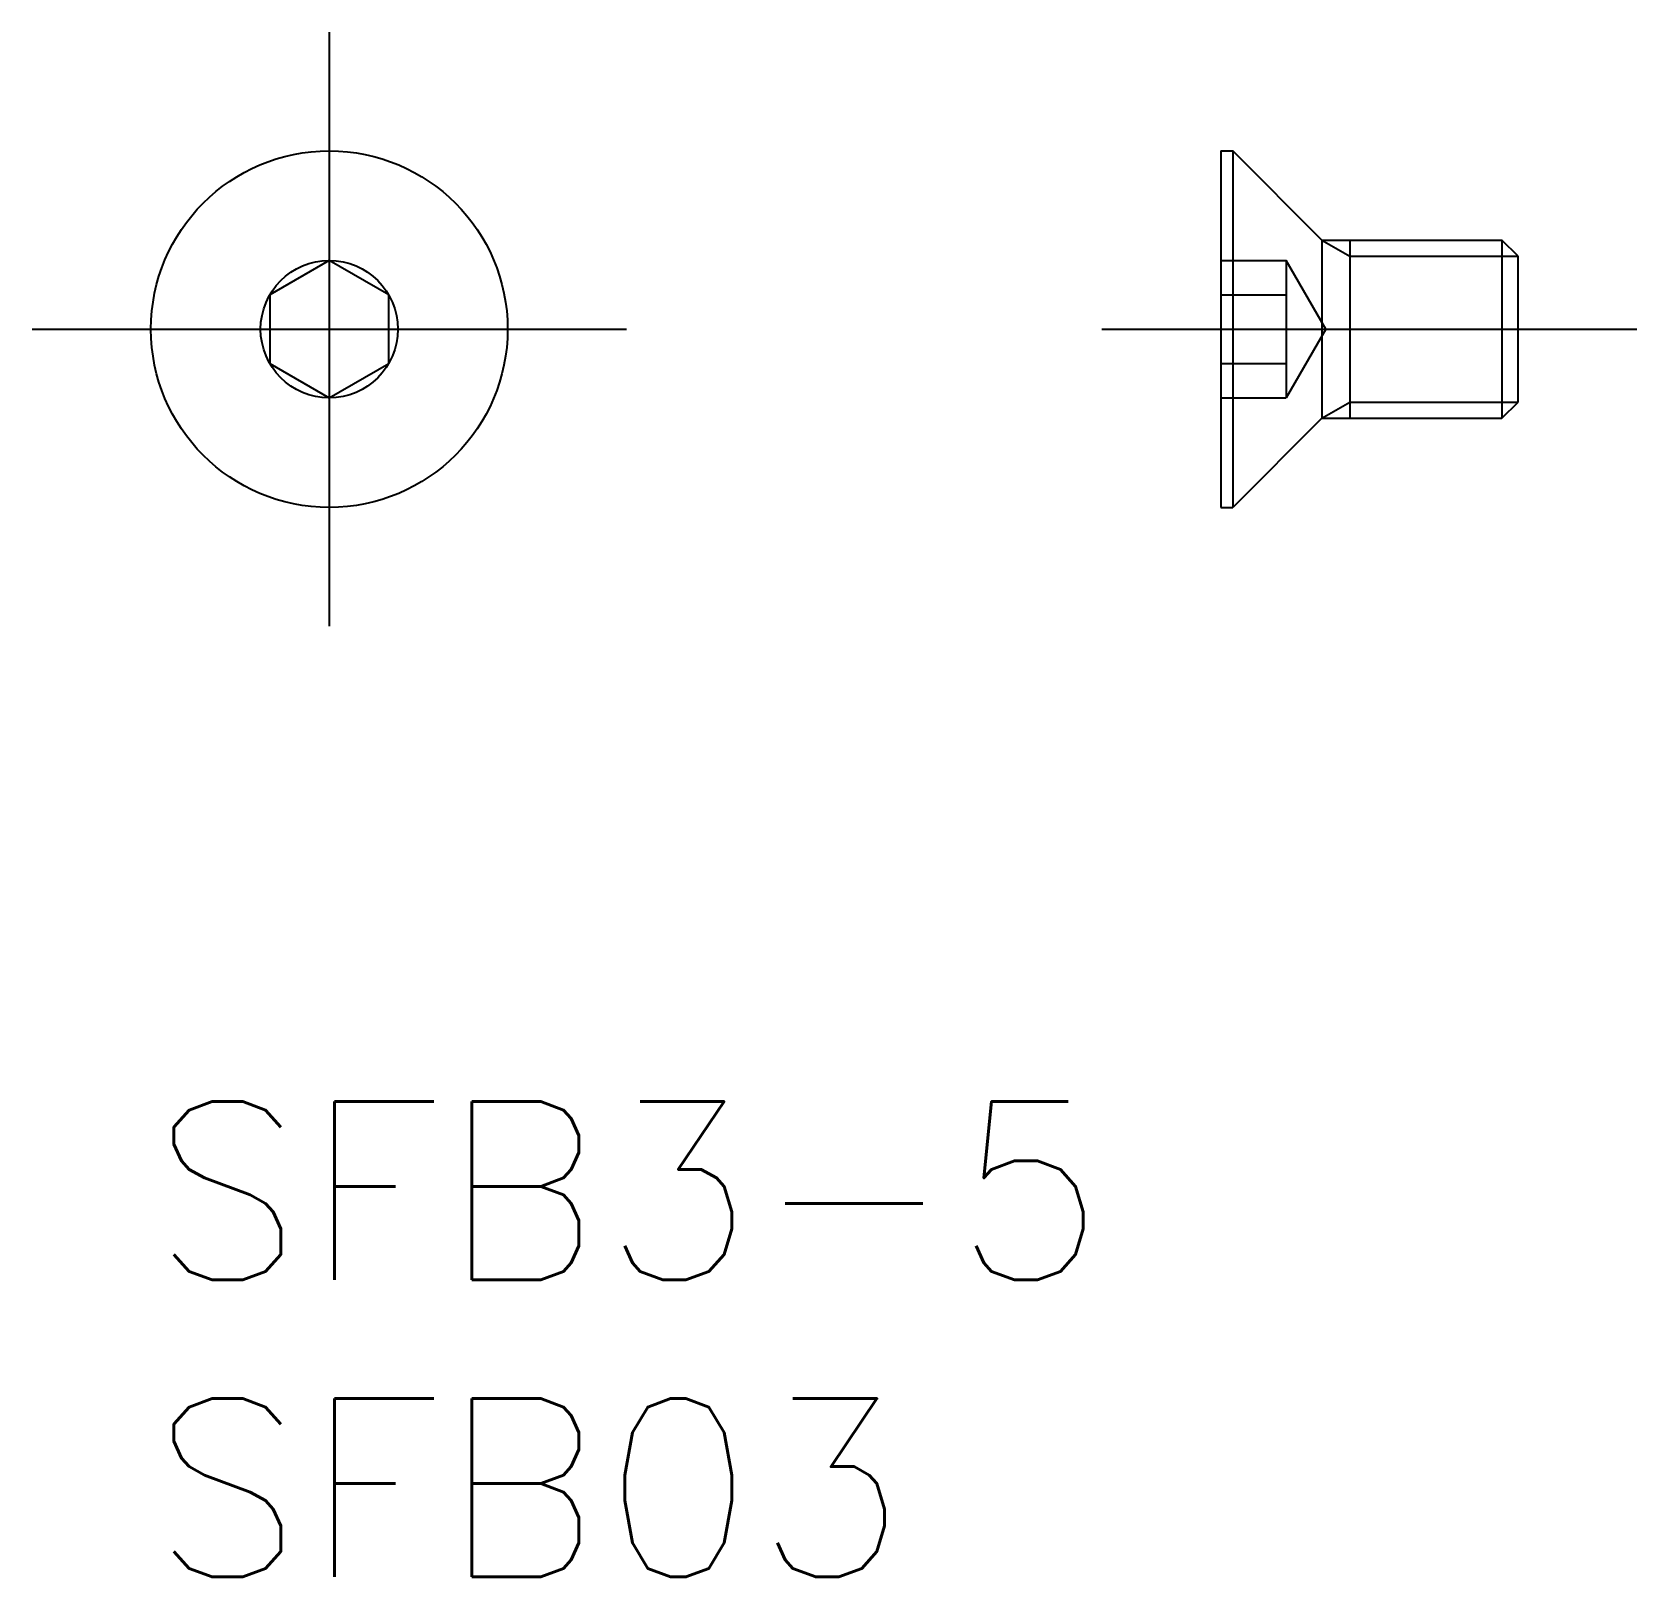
# Model space of a CAD drawing. Extents: x -2 to 25, y -8 to 18.
import ezdxf

# ---------------------------------------------------------------- set-up
doc = ezdxf.new("R2010")
doc.units = 0
doc.header["$LTSCALE"] = 0.5
doc.linetypes.add('CENTER', pattern=[50.8, 31.75, -6.35, 6.35, -6.35])
doc.linetypes.add('DASHED', pattern=[19.05, 12.7, -6.35])
for name, color, linetype in [('MSM_CENTER', 1, 'CENTER'), ('MSM_CONTINUOUS', 7, 'CONTINUOUS'), ('MSM_DASHED', 4, 'DASHED'), ('MSM_NARROW', 5, 'CONTINUOUS'), ('MSM_PART_NUMBER', 7, 'CONTINUOUS')]:
    doc.layers.add(name, color=color, linetype=linetype)
doc.styles.get("Standard").update_dxf_attribs({"font": 'txt.shx', "height": 1, "bigfont": 'bigfont.shx'})

# ---------------------------------------------------------------- blocks, each defined once
blk = doc.blocks.new('*U2')
at = {"layer": 'MSM_PART_NUMBER'}
blk.add_text('SFB3-5', height=3, dxfattribs=at).set_placement((0, -3))
blk = doc.blocks.new('*U3')
at = {"layer": 'MSM_PART_NUMBER'}
blk.add_text('SFB03', height=3, dxfattribs=at).set_placement((0, -8))

msp = doc.modelspace()

# ---------------------------------------------------------------- linework, layer by layer
at = {"layer": 'MSM_CENTER'}
for p, q in [((3, 18), (3, 8)), ((-2, 13), (8, 13)), ((16, 13), (25, 13))]:
    msp.add_line(p, q, dxfattribs=at)
at = {"layer": 'MSM_CONTINUOUS'}
for p, q in [((18, 16), (18, 10)), ((18, 16), (18.2, 16)), ((19.7, 14.5), (18.2, 16)), ((18.2, 16), (18.2, 10)), ((19.7, 14.5), (22.729, 14.5)), ((19.7, 14.5), (19.7, 11.5)), ((20.169, 14.5), (20.169, 11.5)), ((23, 14.229), (22.729, 14.5)), ((22.729, 14.5), (22.729, 11.5)), ((3, 14.155), (2, 13.577)), ((4, 13.577), (3, 14.155)), ((23, 11.771), (23, 14.229)), ((2, 13.577), (2, 12.423)), ((4, 12.423), (4, 13.577)), ((2, 12.423), (3, 11.845)), ((3, 11.845), (4, 12.423)), ((22.729, 11.5), (23, 11.771)), ((19.7, 11.5), (18.2, 10)), ((19.7, 11.5), (22.729, 11.5)), ((18, 10), (18.2, 10))]:
    msp.add_line(p, q, dxfattribs=at)
for radius in [3, 1.155]:
    msp.add_circle((3, 13), radius, dxfattribs=at)
at = {"layer": 'MSM_DASHED'}
for p, q in [((18, 14.155), (19.1, 14.155)), ((19.1, 14.155), (19.1, 11.845)), ((19.767, 13), (19.1, 14.155)), ((18, 13.577), (19.1, 13.577)), ((19.767, 13), (19.1, 11.845)), ((18, 12.423), (19.1, 12.423)), ((18, 11.845), (19.1, 11.845))]:
    msp.add_line(p, q, dxfattribs=at)
at = {"layer": 'MSM_NARROW'}
for p, q in [((19.7, 14.5), (20.169, 14.229)), ((20.169, 14.229), (23, 14.229)), ((19.7, 11.5), (20.169, 11.771)), ((20.169, 11.771), (23, 11.771))]:
    msp.add_line(p, q, dxfattribs=at)

# ---------------------------------------------------------------- block references
at = {"layer": 'MSM_CONTINUOUS'}
for name in ['*U2', '*U3']:
    msp.add_blockref(name, (0, 0), dxfattribs=at)

doc.saveas('drawing.dxf')
